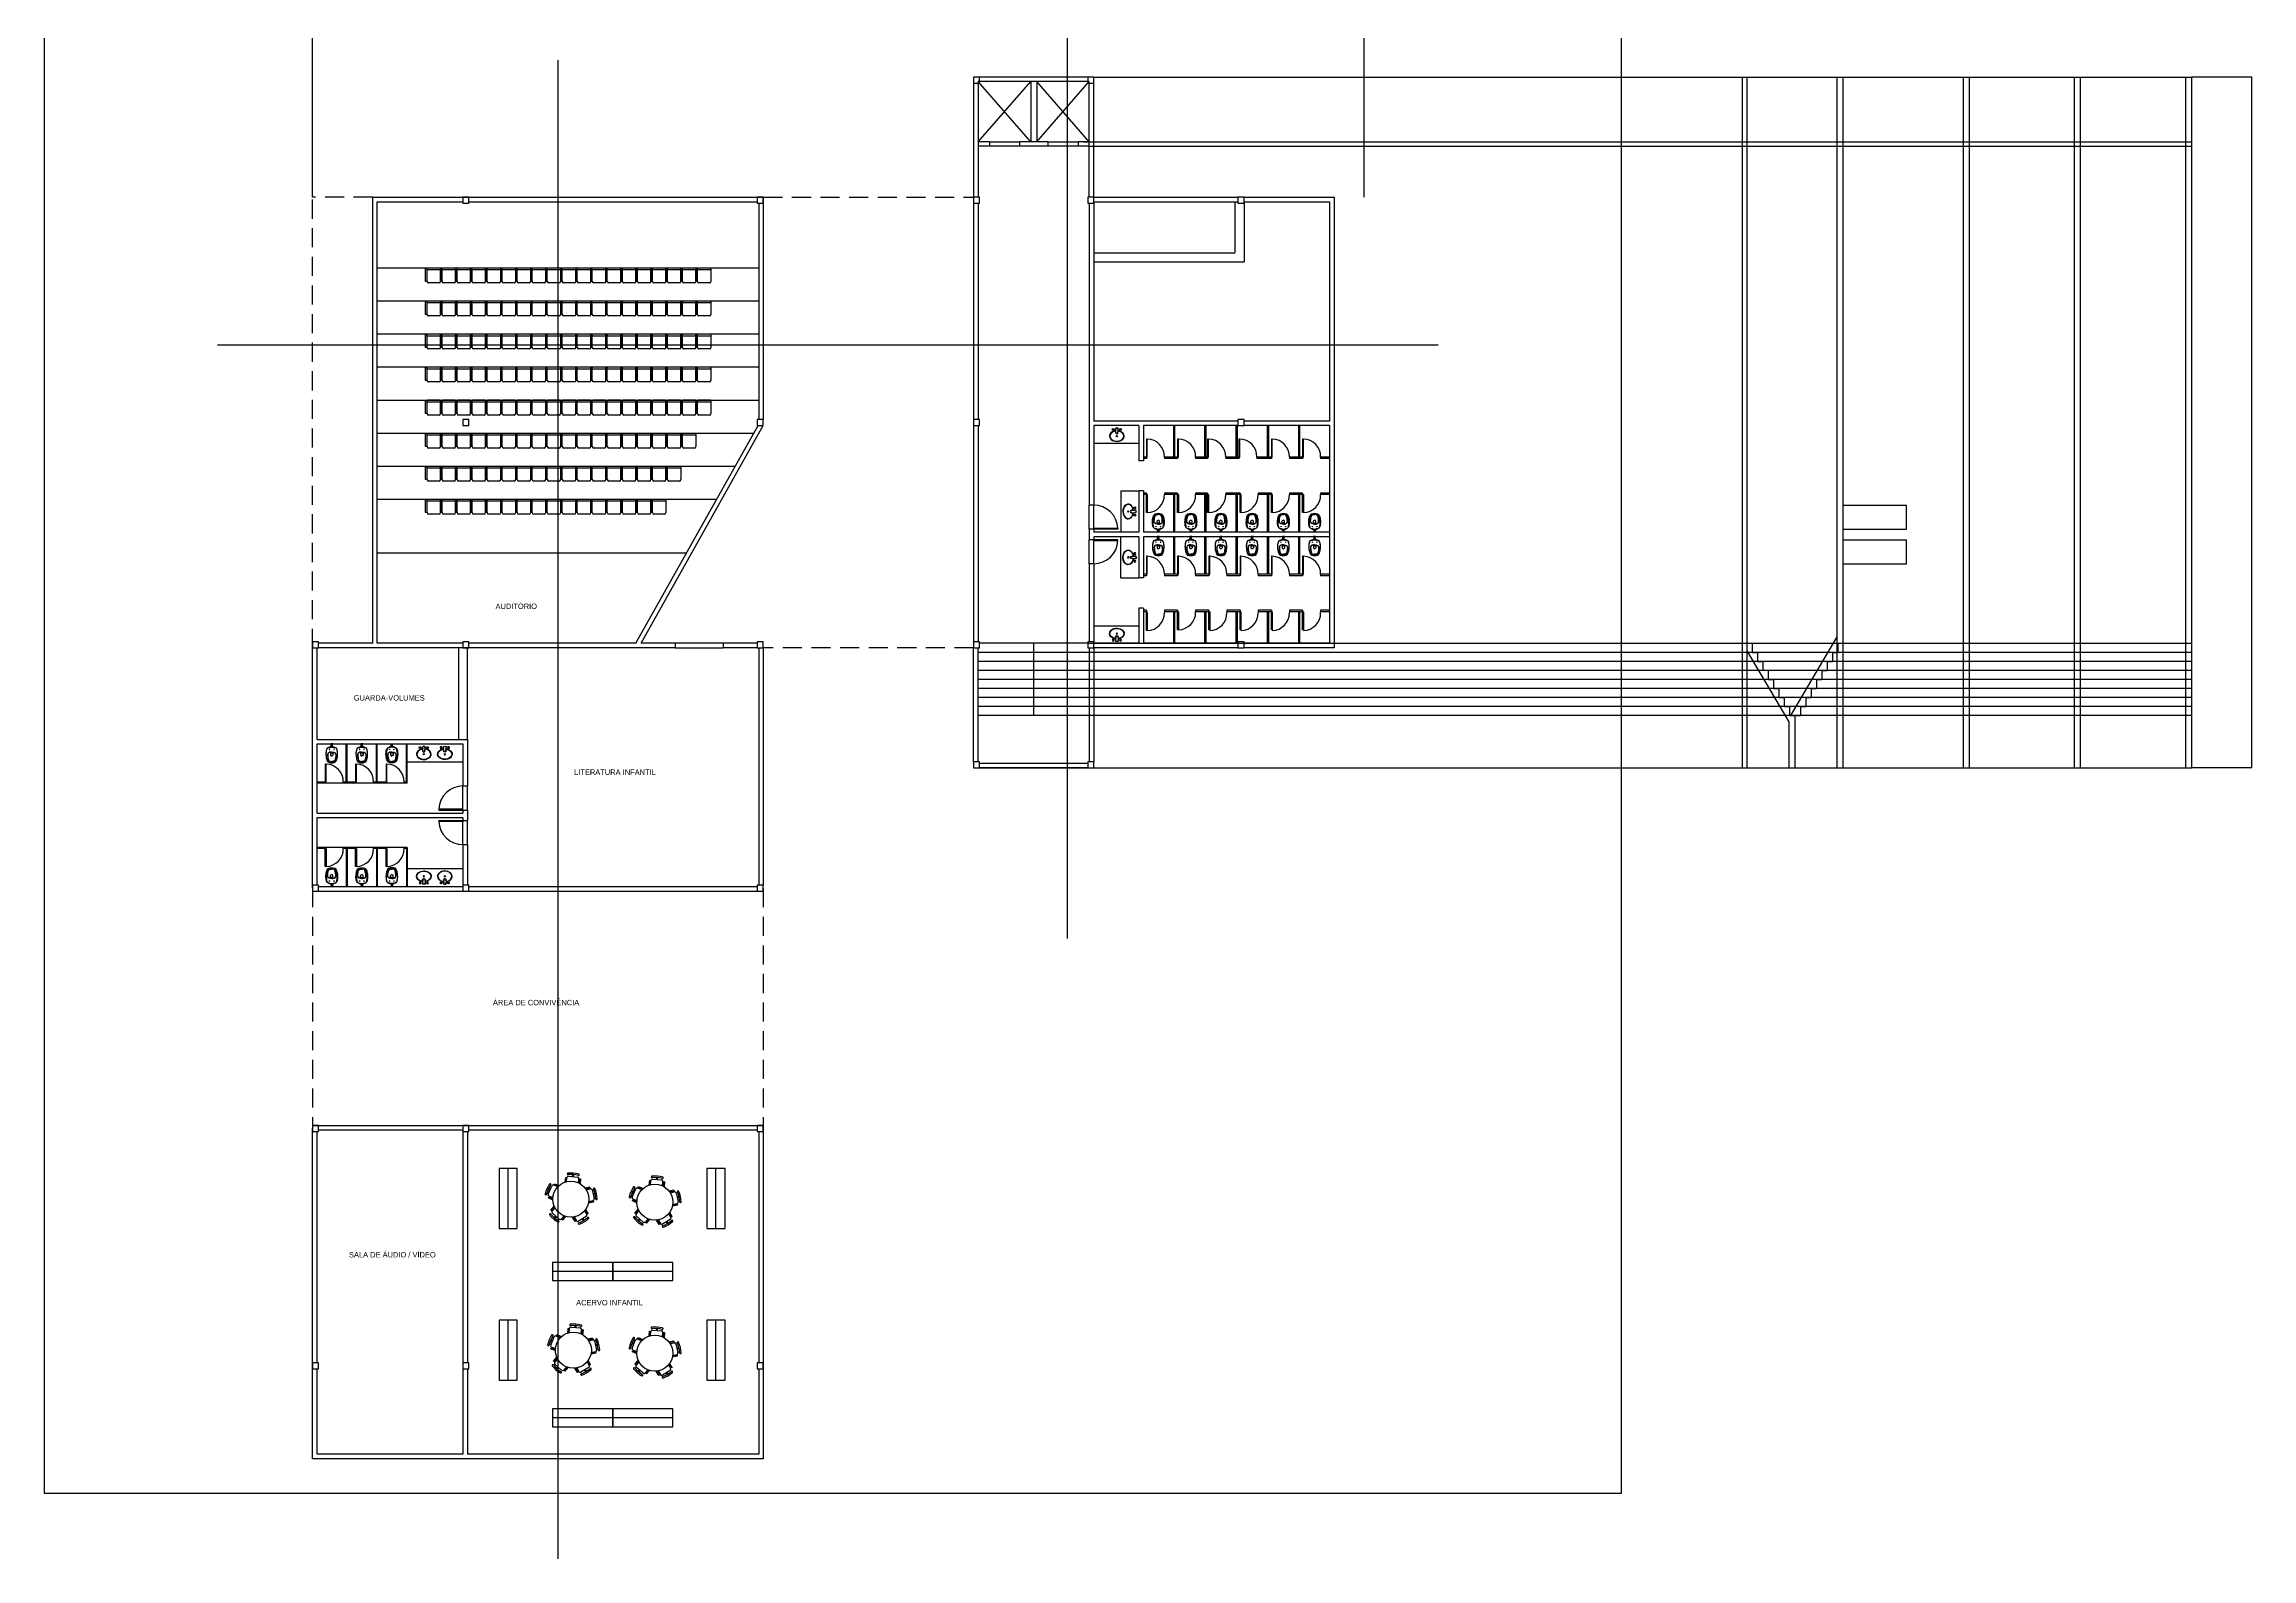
# Model space of a CAD drawing. Header units: millimetres. Extents: x 387 to 811, y 539 to 827.
# Drawn here: x 520.5 to 594, y 571 to 621.4 of the extents above; entities that cross this region are included whole.
import ezdxf
from ezdxf.enums import TextEntityAlignment as Align

# ---------------------------------------------------------------- set-up
doc = ezdxf.new("R2010")
doc.units = ezdxf.units.MM
doc.linetypes.add('DASHED', pattern=[19.05, 12.7, -6.35])
doc.linetypes.add('HIDDEN', pattern=[9.525, 6.35, -3.175])
for name, color, linetype in [('2 pav.', 3, 'Continuous'), ('ESQUADRIAS', 6, 'Continuous'), ('LINHA FINA', 8, 'Continuous'), ('MOBILIARIO', 3, 'Continuous'), ('parede vista', 2, 'Continuous'), ('PAREDES EM CORTE', 5, 'Continuous'), ('pilar', 4, 'Continuous'), ('projeção', 1, 'DASHED'), ('PROJEÇÕES', 8, 'HIDDEN'), ('TEXTO', 4, 'Continuous')]:
    doc.layers.add(name, color=color, linetype=linetype)

# ---------------------------------------------------------------- blocks, each defined once
blk = doc.blocks.new('vaso sanitário')
at = {"layer": 'MOBILIARIO'}
for p, q in [((535.046, 52.961), (535.046, 53.011)), ((535.086, 52.961), (535.086, 53.011))]:
    blk.add_line(p, q, dxfattribs=at)
for points in [[(535.123, 52.925, -0.166403), (535.132, 52.926), (535.166, 52.919, -0.147687), (535.216, 52.892, -0.13868), (535.243, 52.844, -0.056337), (535.26, 52.699, -0.03707), (535.253, 52.603, -0.071007), (535.215, 52.472, -0.183874), (535.166, 52.423, -0.096189), (535.066, 52.405, -0.096189), (534.966, 52.423, -0.183874), (534.916, 52.472, -0.071007), (534.878, 52.603, -0.03707), (534.871, 52.699, -0.056337), (534.889, 52.844, -0.13868), (534.916, 52.892, -0.147687), (534.966, 52.919), (535, 52.926, -0.166403), (535.009, 52.925)], [(535.099, 52.943), (535.099, 52.946, 0.414214), (535.084, 52.961), (535.047, 52.961, 0.414214), (535.032, 52.946), (535.032, 52.943)], [(535.066, 52.764, 0.06168), (534.987, 52.755, 0.039055), (534.98, 52.753, 0.304226), (534.924, 52.669, 0.074407), (534.953, 52.493, 0.256561), (535.004, 52.447, 0.06572), (535.066, 52.44, 0.068252)], [(535.066, 52.756, 0.06168), (534.989, 52.747, 0.039055), (534.983, 52.745, 0.304045), (534.932, 52.669, 0.074349), (534.961, 52.496, 0.256479), (535.006, 52.455, 0.065787), (535.066, 52.448, 0.065787)], [(535.066, 52.732, 0.0408), (535.025, 52.729), (535.025, 52.671, 0.057291), (535.025, 52.666, 0.350796), (535.066, 52.634, 0.350796)], [(535.065, 52.764, -0.06168), (535.145, 52.755, -0.039055), (535.152, 52.753, -0.304226), (535.208, 52.669, -0.074407), (535.178, 52.493, -0.256561), (535.127, 52.447, -0.06572), (535.065, 52.44, -0.068252)], [(535.066, 52.756, -0.06168), (535.143, 52.747, -0.039055), (535.148, 52.745, -0.304045), (535.199, 52.669, -0.074349), (535.17, 52.496, -0.256479), (535.125, 52.455, -0.065787), (535.066, 52.448, -0.065787)], [(535.066, 52.732, -0.0408), (535.107, 52.729), (535.107, 52.671, -0.057291), (535.106, 52.666, -0.350796), (535.066, 52.634, -0.350796)]]:
    blk.add_lwpolyline(points, format="xyb", dxfattribs=at)
for points in [[(535.066, 52.417, 0.082763), (535.156, 52.431, 0.191824), (535.206, 52.48, 0.041847), (535.235, 52.581, 0.10707), (535.236, 52.829, 0.077273), (535.22, 52.876, 0.212411), (535.166, 52.916, 0.040827), (535.153, 52.919, 0.014904), (535.135, 52.923, 0.025143), (535.131, 52.924, -0.029767), (535.109, 52.927, 0.034354), (535.066, 52.929, 0.034354), (535.022, 52.927, -0.029767), (535, 52.924, 0.025143), (534.996, 52.923, 0.014904), (534.978, 52.919, 0.040827), (534.965, 52.916, 0.212411), (534.911, 52.876, 0.077273), (534.896, 52.829, 0.10707), (534.896, 52.581, 0.041847), (534.926, 52.48, 0.191824), (534.976, 52.431, 0.082763)], [(535.032, 53.034), (535.099, 53.034), (535.099, 53.026, -0.414214), (535.084, 53.011), (535.047, 53.011, -0.414214), (535.032, 53.026)]]:
    blk.add_lwpolyline(points, format="xyb", close=True, dxfattribs=at)
for centre in [(534.991, 52.851), (535.141, 52.851)]:
    blk.add_circle(centre, 0.0075, dxfattribs=at)
for centre, radius, start, end in [((535.011, 52.912), 0.0286, 100.72836, 157.43555), ((535.068, 52.556), 0.389, 90.3224, 99.20488), ((535.063, 52.556), 0.389, 80.79512, 89.6776), ((535.12, 52.912), 0.0286, 22.56445, 79.27164)]:
    blk.add_arc(centre, radius, start, end, dxfattribs=at)
blk = doc.blocks.new('poltrona')
at = {"layer": 'MOBILIARIO'}
for p, q in [((373.148, 85.2), (373.148, 85.25)), ((373.148, 85.25), (373.574, 85.25)), ((373.574, 85.25), (373.574, 85.2)), ((373.098, 84.8), (373.098, 85.15)), ((373.148, 85.2), (373.574, 85.2)), ((373.148, 85.2), (373.148, 85.2)), ((373.574, 84.75), (373.148, 84.75)), ((373.148, 84.75), (373.148, 84.75))]:
    blk.add_line(p, q, dxfattribs=at)
for points in [[(373.148, 85.2), (373.51, 85.2)], [(373.148, 85.2), (373.51, 85.2)], [(373.598, 84.95), (373.598, 84.941)]]:
    blk.add_lwpolyline(points, dxfattribs=at)
blk.add_lwpolyline([(373.578, 84.75), (373.548, 84.75, -0.414214), (373.528, 84.77), (373.528, 85.18, -0.414214), (373.548, 85.2), (373.578, 85.2, -0.414214), (373.598, 85.18), (373.598, 84.77, -0.414214)], format="xyb", close=True, dxfattribs=at)
for centre, start, end in [((373.148, 85.15), 90, 180), ((373.148, 84.8), 180, 270)]:
    blk.add_arc(centre, 0.05, start, end, dxfattribs=at)
blk = doc.blocks.new('mesa redonda da biblioteca')
at = {"layer": 'MOBILIARIO'}
for p, q in [((1159.3, -112.562), (1159.543, -112.386)), ((1159.433, -112.465), (1159.395, -112.412)), ((1159.697, -112.513), (1159.612, -112.397)), ((1159.633, -112.382), (1159.657, -112.365)), ((1160.038, -112.518), (1160.12, -112.406)), ((1160.075, -112.374), (1160.099, -112.392)), ((1160.19, -112.395), (1160.432, -112.571)), ((1160.299, -112.474), (1160.337, -112.421)), ((1159.115, -113.088), (1159.106, -113.059)), ((1159.26, -113.067), (1159.123, -113.112)), ((1159.244, -112.664), (1159.269, -112.647)), ((1159.256, -113.068), (1159.249, -113.045)), ((1159.37, -112.744), (1159.289, -112.632)), ((1159.367, -112.748), (1159.351, -112.76)), ((1159.409, -112.483), (1159.37, -112.43)), ((1159.695, -112.51), (1159.715, -112.495)), ((1160.034, -112.517), (1160.017, -112.505)), ((1160.323, -112.492), (1160.362, -112.439)), ((1160.359, -112.758), (1160.443, -112.641)), ((1160.361, -112.755), (1160.381, -112.769)), ((1160.46, -113.079), (1160.466, -113.06)), ((1160.46, -113.084), (1160.591, -113.127)), ((1160.464, -112.656), (1160.488, -112.674)), ((1160.608, -113.074), (1160.599, -113.103)), ((1159.133, -113.303), (1159.07, -113.323)), ((1159.142, -113.332), (1159.08, -113.352)), ((1159.184, -113.46), (1159.091, -113.175)), ((1159.378, -113.449), (1159.247, -113.492)), ((1159.264, -113.544), (1159.255, -113.516)), ((1159.381, -113.453), (1159.388, -113.473)), ((1159.627, -113.798), (1159.597, -113.798)), ((1159.652, -113.658), (1159.627, -113.658)), ((1159.652, -113.654), (1159.652, -113.798)), ((1160.002, -113.848), (1159.702, -113.848)), ((1159.837, -113.848), (1159.837, -113.913)), ((1159.867, -113.848), (1159.867, -113.913)), ((1160.052, -113.659), (1160.052, -113.798)), ((1160.056, -113.658), (1160.077, -113.658)), ((1160.107, -113.798), (1160.077, -113.798)), ((1160.334, -113.464), (1160.327, -113.488)), ((1160.331, -113.463), (1160.468, -113.507)), ((1160.46, -113.531), (1160.451, -113.559)), ((1160.623, -113.19), (1160.531, -113.475)), ((1160.572, -113.347), (1160.635, -113.367)), ((1160.582, -113.318), (1160.644, -113.338))]:
    blk.add_line(p, q, dxfattribs=at)
for points in [[(1159.633, -112.382), (1159.723, -112.507)], [(1159.657, -112.365), (1159.755, -112.5)], [(1160.075, -112.374), (1159.981, -112.503)], [(1160.099, -112.392), (1160.013, -112.511)], [(1159.106, -113.059), (1159.265, -113.008)], [(1159.115, -113.088), (1159.262, -113.04)], [(1159.244, -112.664), (1159.338, -112.794)], [(1159.269, -112.647), (1159.355, -112.766)], [(1160.464, -112.656), (1160.373, -112.78)], [(1160.488, -112.674), (1160.389, -112.809)], [(1160.608, -113.074), (1160.456, -113.025)], [(1160.599, -113.103), (1160.459, -113.057)], [(1159.255, -113.516), (1159.395, -113.47)], [(1159.264, -113.544), (1159.416, -113.495)], [(1159.597, -113.798), (1159.597, -113.63)], [(1159.627, -113.798), (1159.627, -113.644)], [(1160.077, -113.798), (1160.077, -113.65)], [(1160.107, -113.798), (1160.107, -113.638)], [(1160.451, -113.559), (1160.291, -113.508)], [(1160.46, -113.531), (1160.314, -113.483)]]:
    blk.add_lwpolyline(points, dxfattribs=at)
blk.add_circle((1159.86, -113.091), 0.6, dxfattribs=at)
for centre, radius, start, end in [((1159.941, -113.189), 1, 115.66011, 136.33989), ((1159.941, -113.189), 0.95, 115.66011, 136.33989), ((1159.519, -112.31), 0.025, 295.6601, 115.66011), ((1159.572, -112.426), 0.05, 36, 126), ((1160.16, -112.436), 0.05, 54, 144), ((1160.213, -112.32), 0.025, 64.33989, 244.3399), ((1159.791, -113.199), 0.95, 43.66011, 64.33989), ((1159.791, -113.199), 1, 43.66011, 64.33989), ((1159.012, -113.174), 0.025, 7.6601, 187.66011), ((1159.139, -113.159), 0.05, 108, 198), ((1159.236, -112.516), 0.025, 136.33989, 316.3399), ((1159.329, -112.603), 0.05, 126, 216), ((1160.403, -112.612), 0.05, 324, 54), ((1160.497, -112.525), 0.025, 223.6601, 43.66011), ((1160.576, -113.174), 0.05, 342, 72), ((1160.702, -113.189), 0.025, 352.33989, 172.3399), ((1159.978, -113.044), 1, 187.66011, 208.33989), ((1159.978, -113.044), 0.95, 187.66011, 208.33989), ((1159.12, -113.507), 0.025, 208.33989, 28.3399), ((1159.231, -113.444), 0.05, 198, 288), ((1159.702, -113.798), 0.05, 180, 270), ((1159.677, -113.923), 0.025, 79.6601, 259.66011), ((1159.852, -112.964), 0.95, 259.66011, 280.33989), ((1160.002, -113.798), 0.05, 270, 0), ((1160.027, -113.923), 0.025, 280.33989, 100.3399), ((1160.483, -113.46), 0.05, 252, 342), ((1160.594, -113.522), 0.025, 151.6601, 331.66011), ((1159.736, -113.059), 0.95, 331.66011, 352.33989), ((1159.736, -113.059), 1, 331.66011, 352.33989), ((1159.852, -112.964), 1, 259.66011, 280.33989)]:
    blk.add_arc(centre, radius, start, end, dxfattribs=at)
blk = doc.blocks.new('cuba do lavatório')
at = {"layer": 'MOBILIARIO'}
for p, q in [((535.901, 52.801), (535.891, 52.914)), ((535.961, 52.801), (535.971, 52.914))]:
    blk.add_line(p, q, dxfattribs=at)
for centre, radius in [((535.807, 52.91), 0.0326), ((535.807, 52.91), 0.0212), ((536.054, 52.91), 0.0326), ((536.054, 52.91), 0.0212), ((535.931, 52.691), 0.0212)]:
    blk.add_circle(centre, radius, dxfattribs=at)
for centre, radius, start, end in [((535.931, 52.914), 0.05, 317.75345, 222.24655), ((535.931, 52.914), 0.04, 349.84426, 190.15574), ((535.931, 52.801), 0.04, 143.41391, 36.58609), ((535.931, 52.801), 0.03, 180, 0)]:
    blk.add_arc(centre, radius, start, end, dxfattribs=at)
blk.add_ellipse((535.931, 52.691), major_axis=(-0.235, 0), ratio=0.714749, start_param=4.861692, end_param=10.846271, dxfattribs=at)
blk.add_open_spline([(535.895, 52.867), (535.849, 52.862), (535.806, 52.848), (535.716, 52.792), (535.683, 52.738), (535.689, 52.629), (535.728, 52.578), (535.845, 52.516), (535.922, 52.506), (536.062, 52.532), (536.123, 52.568), (536.184, 52.666), (536.182, 52.726), (536.114, 52.82), (536.051, 52.855), (535.976, 52.866), (535.971, 52.866), (535.967, 52.867)], degree=3, knots=[4.861692, 4.861692, 4.861692, 4.861692, 5.430609, 5.430609, 6.323813, 6.323813, 7.217016, 7.217016, 8.110219, 8.110219, 9.003422, 9.003422, 9.896625, 9.896625, 10.789828, 10.789828, 10.846271, 10.846271, 10.846271, 10.846271], dxfattribs=at)

msp = doc.modelspace()

# ---------------------------------------------------------------- linework, layer by layer
at = {"layer": '2 pav.'}
for p, q in [((529.457, 616.313), (529.457, 643.061)), ((564.457, 616.313), (564.457, 643.061))]:
    msp.add_line(p, q, dxfattribs=at)
at = {"layer": 'ESQUADRIAS'}
for p, q in [((558.107, 608.713), (558.107, 607.663)), ((558.147, 608.713), (558.147, 607.663)), ((559.147, 608.713), (559.147, 607.663)), ((559.187, 608.713), (559.187, 607.663)), ((560.187, 608.713), (560.187, 607.663)), ((560.227, 608.713), (560.227, 607.663)), ((561.227, 608.713), (561.227, 607.663)), ((561.267, 608.713), (561.267, 607.663)), ((562.267, 608.713), (562.267, 607.663)), ((562.307, 608.713), (562.307, 607.663)), ((557.207, 607.663), (557.107, 607.663)), ((557.207, 607.613), (557.107, 607.613)), ((557.207, 607.663), (557.207, 607.613)), ((557.807, 607.663), (557.807, 607.613)), ((558.247, 607.663), (557.807, 607.663)), ((558.247, 607.613), (557.807, 607.613)), ((558.247, 607.663), (558.247, 607.613)), ((558.847, 607.663), (558.847, 607.613)), ((559.247, 607.663), (558.847, 607.663)), ((559.247, 607.613), (558.847, 607.613)), ((559.247, 607.663), (559.247, 607.613)), ((559.847, 607.663), (559.847, 607.613)), ((560.287, 607.663), (559.847, 607.663)), ((560.287, 607.613), (559.847, 607.613)), ((560.287, 607.663), (560.287, 607.613)), ((560.887, 607.663), (560.887, 607.613)), ((561.367, 607.663), (560.887, 607.663)), ((561.367, 607.613), (560.887, 607.613)), ((561.367, 607.663), (561.367, 607.613)), ((561.967, 607.663), (561.967, 607.613)), ((562.407, 607.663), (561.967, 607.663)), ((562.407, 607.613), (561.967, 607.613)), ((562.407, 607.663), (562.407, 607.613)), ((563.307, 607.663), (563.007, 607.663)), ((563.007, 607.663), (563.007, 607.613)), ((563.307, 607.613), (563.007, 607.613)), ((557.207, 606.463), (557.107, 606.463)), ((557.207, 606.413), (557.107, 606.413)), ((557.207, 606.463), (557.207, 606.413)), ((557.807, 606.463), (557.807, 606.413)), ((558.247, 606.463), (557.807, 606.463)), ((558.247, 606.413), (557.807, 606.413)), ((558.107, 606.413), (558.107, 605.163)), ((558.147, 606.413), (558.147, 605.163)), ((558.247, 606.463), (558.247, 606.413)), ((558.847, 606.463), (558.847, 606.413)), ((559.247, 606.463), (558.847, 606.463)), ((559.247, 606.413), (558.847, 606.413)), ((559.147, 606.413), (559.147, 605.163)), ((559.187, 606.413), (559.187, 605.163)), ((559.247, 606.463), (559.247, 606.413)), ((559.847, 606.463), (559.847, 606.413)), ((560.327, 606.463), (559.847, 606.463)), ((560.327, 606.413), (559.847, 606.413)), ((560.187, 606.413), (560.187, 605.163)), ((560.227, 606.413), (560.227, 605.163)), ((560.327, 606.463), (560.327, 606.413)), ((560.927, 606.463), (560.927, 606.413)), ((561.367, 606.463), (560.927, 606.463)), ((561.367, 606.413), (560.927, 606.413)), ((561.227, 606.413), (561.227, 605.163)), ((561.267, 606.413), (561.267, 605.163)), ((561.367, 606.463), (561.367, 606.413)), ((561.967, 606.463), (561.967, 606.413)), ((562.407, 606.463), (561.967, 606.463)), ((562.407, 606.413), (561.967, 606.413)), ((562.267, 606.413), (562.267, 605.163)), ((562.307, 606.413), (562.307, 605.163)), ((562.407, 606.463), (562.407, 606.413)), ((563.307, 606.463), (563.007, 606.463)), ((563.007, 606.463), (563.007, 606.413)), ((563.307, 606.413), (563.007, 606.413)), ((558.107, 605.013), (558.107, 603.763)), ((558.147, 605.013), (558.147, 603.763)), ((559.147, 605.013), (559.147, 603.763)), ((559.187, 605.013), (559.187, 603.763)), ((560.187, 605.013), (560.187, 603.763)), ((560.227, 605.013), (560.227, 603.763)), ((561.227, 605.013), (561.227, 603.763)), ((561.267, 605.013), (561.267, 603.763)), ((562.267, 605.013), (562.267, 603.763)), ((562.307, 605.013), (562.307, 603.763)), ((557.207, 603.763), (557.107, 603.763)), ((557.207, 603.713), (557.107, 603.713)), ((557.207, 603.763), (557.207, 603.713)), ((557.807, 603.763), (557.807, 603.713)), ((558.247, 603.763), (557.807, 603.763)), ((558.247, 603.713), (557.807, 603.713)), ((558.247, 603.763), (558.247, 603.713)), ((558.847, 603.763), (558.847, 603.713)), ((559.287, 603.763), (558.847, 603.763)), ((559.287, 603.713), (558.847, 603.713)), ((559.287, 603.763), (559.287, 603.713)), ((559.887, 603.763), (559.887, 603.713)), ((560.327, 603.763), (559.887, 603.763)), ((560.327, 603.713), (559.887, 603.713)), ((560.327, 603.763), (560.327, 603.713)), ((560.927, 603.763), (560.927, 603.713)), ((561.367, 603.763), (560.927, 603.763)), ((561.367, 603.713), (560.927, 603.713)), ((561.367, 603.763), (561.367, 603.713)), ((561.967, 603.763), (561.967, 603.713)), ((562.407, 603.763), (561.967, 603.763)), ((562.407, 603.713), (561.967, 603.713)), ((562.407, 603.763), (562.407, 603.713)), ((563.307, 603.763), (563.007, 603.763)), ((563.007, 603.763), (563.007, 603.713)), ((563.307, 603.713), (563.007, 603.713)), ((557.207, 602.563), (557.107, 602.563)), ((557.207, 602.563), (557.207, 602.513)), ((558.247, 602.563), (557.807, 602.563)), ((557.807, 602.563), (557.807, 602.513)), ((558.247, 602.563), (558.247, 602.513)), ((558.847, 602.563), (558.847, 602.513)), ((559.287, 602.563), (558.847, 602.563)), ((559.287, 602.563), (559.287, 602.513)), ((559.887, 602.563), (559.887, 602.513)), ((560.327, 602.563), (559.887, 602.563)), ((560.327, 602.563), (560.327, 602.513)), ((560.927, 602.563), (560.927, 602.513)), ((561.367, 602.563), (560.927, 602.563)), ((561.367, 602.563), (561.367, 602.513)), ((561.967, 602.563), (561.967, 602.513)), ((562.407, 602.563), (561.967, 602.563)), ((562.407, 602.563), (562.407, 602.513)), ((563.307, 602.563), (563.007, 602.563)), ((563.007, 602.563), (563.007, 602.513)), ((557.207, 602.513), (557.107, 602.513)), ((558.247, 602.513), (557.807, 602.513)), ((558.107, 602.513), (558.107, 601.463)), ((558.147, 602.513), (558.147, 601.463)), ((559.287, 602.513), (558.847, 602.513)), ((559.147, 602.513), (559.147, 601.463)), ((559.187, 602.513), (559.187, 601.463)), ((560.327, 602.513), (559.887, 602.513)), ((560.187, 602.513), (560.187, 601.463)), ((560.227, 602.513), (560.227, 601.463)), ((561.367, 602.513), (560.927, 602.513)), ((561.227, 602.513), (561.227, 601.463)), ((561.267, 602.513), (561.267, 601.463)), ((562.407, 602.513), (561.967, 602.513)), ((562.267, 602.513), (562.267, 601.463)), ((562.307, 602.513), (562.307, 601.463)), ((563.307, 602.513), (563.007, 602.513)), ((530.577, 596.843), (530.577, 598.113)), ((530.607, 596.843), (530.607, 598.113)), ((531.577, 596.843), (531.577, 598.113)), ((531.607, 596.843), (531.607, 598.113)), ((532.577, 596.843), (532.577, 598.113)), ((532.607, 596.813), (532.607, 598.113)), ((529.877, 596.843), (529.607, 596.843)), ((529.877, 596.813), (529.607, 596.813)), ((529.877, 596.843), (529.877, 596.813)), ((530.885, 596.843), (530.477, 596.843)), ((530.477, 596.843), (530.477, 596.813)), ((530.885, 596.813), (530.477, 596.813)), ((530.885, 596.843), (530.885, 596.813)), ((530.885, 596.843), (530.885, 596.813)), ((531.577, 596.843), (531.485, 596.843)), ((531.485, 596.843), (531.485, 596.813)), ((531.9, 596.813), (531.485, 596.813)), ((531.9, 596.813), (531.485, 596.813)), ((531.9, 596.843), (531.577, 596.843)), ((531.9, 596.843), (531.9, 596.813)), ((532.577, 596.843), (532.5, 596.843)), ((532.5, 596.843), (532.5, 596.813)), ((532.607, 596.813), (532.5, 596.813)), ((529.877, 594.663), (529.607, 594.663)), ((529.877, 594.633), (529.607, 594.633)), ((529.877, 594.633), (529.877, 594.663)), ((530.885, 594.663), (530.477, 594.663)), ((530.477, 594.633), (530.477, 594.663)), ((530.885, 594.633), (530.477, 594.633)), ((530.577, 594.633), (530.577, 593.363)), ((530.607, 594.633), (530.607, 593.363)), ((530.885, 594.633), (530.885, 594.663)), ((530.885, 594.633), (530.885, 594.663)), ((531.9, 594.663), (531.485, 594.663)), ((531.485, 594.633), (531.485, 594.663)), ((531.577, 594.633), (531.485, 594.633)), ((531.577, 594.633), (531.577, 593.363)), ((531.9, 594.633), (531.577, 594.633)), ((531.607, 594.633), (531.607, 593.363)), ((531.9, 594.633), (531.9, 594.663)), ((532.607, 594.663), (532.5, 594.663)), ((532.5, 594.633), (532.5, 594.663)), ((532.577, 594.633), (532.5, 594.633)), ((532.577, 594.633), (532.577, 593.363)), ((532.607, 594.663), (532.607, 593.363))]:
    msp.add_line(p, q, dxfattribs=at)
for points in [[(557.207, 607.663), (557.237, 607.663), (557.237, 608.263), (557.207, 608.263)], [(558.247, 607.663), (558.277, 607.663), (558.277, 608.263), (558.247, 608.263)], [(559.247, 607.663), (559.277, 607.663), (559.277, 608.263), (559.247, 608.263)], [(560.287, 607.663), (560.317, 607.663), (560.317, 608.263), (560.287, 608.263)], [(561.367, 607.663), (561.397, 607.663), (561.397, 608.263), (561.367, 608.263)], [(562.407, 607.663), (562.437, 607.663), (562.437, 608.263), (562.407, 608.263)], [(557.207, 606.413), (557.237, 606.413), (557.237, 605.813), (557.207, 605.813)], [(558.247, 606.413), (558.277, 606.413), (558.277, 605.813), (558.247, 605.813)], [(559.247, 606.413), (559.277, 606.413), (559.277, 605.813), (559.247, 605.813)], [(560.327, 606.413), (560.357, 606.413), (560.357, 605.813), (560.327, 605.813)], [(561.367, 606.413), (561.397, 606.413), (561.397, 605.813), (561.367, 605.813)], [(562.407, 606.413), (562.437, 606.413), (562.437, 605.813), (562.407, 605.813)], [(555.457, 605.263), (555.457, 605.293), (556.257, 605.293), (556.257, 605.263)], [(555.457, 604.913), (555.457, 604.883), (556.257, 604.883), (556.257, 604.913)], [(557.207, 603.763), (557.237, 603.763), (557.237, 604.363), (557.207, 604.363)], [(558.247, 603.763), (558.277, 603.763), (558.277, 604.363), (558.247, 604.363)], [(559.287, 603.763), (559.317, 603.763), (559.317, 604.363), (559.287, 604.363)], [(560.327, 603.763), (560.357, 603.763), (560.357, 604.363), (560.327, 604.363)], [(561.367, 603.763), (561.397, 603.763), (561.397, 604.363), (561.367, 604.363)], [(562.407, 603.763), (562.437, 603.763), (562.437, 604.363), (562.407, 604.363)], [(557.207, 602.488), (557.237, 602.488), (557.237, 601.888), (557.207, 601.888)], [(558.247, 602.513), (558.277, 602.513), (558.277, 601.913), (558.247, 601.913)], [(559.287, 602.513), (559.317, 602.513), (559.317, 601.913), (559.287, 601.913)], [(560.327, 602.513), (560.357, 602.513), (560.357, 601.913), (560.327, 601.913)], [(561.367, 602.513), (561.397, 602.513), (561.397, 601.913), (561.367, 601.913)], [(562.407, 602.513), (562.437, 602.513), (562.437, 601.913), (562.407, 601.913)], [(529.877, 596.843), (529.907, 596.843), (529.907, 597.443), (529.877, 597.443)], [(530.885, 596.843), (530.915, 596.843), (530.915, 597.443), (530.885, 597.443)], [(531.9, 596.843), (531.93, 596.843), (531.93, 597.443), (531.9, 597.443)], [(534.457, 595.913), (534.457, 595.943), (533.657, 595.943), (533.657, 595.913)], [(534.457, 595.563), (534.457, 595.533), (533.657, 595.533), (533.657, 595.563)], [(529.877, 594.633), (529.907, 594.633), (529.907, 594.033), (529.877, 594.033)], [(530.885, 594.633), (530.915, 594.633), (530.915, 594.033), (530.885, 594.033)], [(531.9, 594.633), (531.93, 594.633), (531.93, 594.033), (531.9, 594.033)]]:
    msp.add_lwpolyline(points, close=True, dxfattribs=at)
at = {"layer": 'LINHA FINA'}
for p, q in [((551.607, 618.163), (553.357, 620.163)), ((553.357, 618.163), (551.607, 620.163)), ((553.557, 618.163), (555.307, 620.163)), ((555.307, 618.163), (553.557, 620.163)), ((531.607, 613.963), (544.307, 613.963)), ((531.607, 612.863), (544.307, 612.863)), ((531.607, 611.763), (544.307, 611.763)), ((531.607, 610.663), (544.307, 610.663)), ((531.607, 609.563), (544.307, 609.563)), ((531.607, 608.463), (544.145, 608.463)), ((531.607, 607.363), (543.528, 607.363)), ((531.607, 606.263), (542.911, 606.263)), ((555.307, 605.263), (555.307, 606.063)), ((555.457, 605.263), (555.457, 606.063)), ((555.307, 604.113), (555.307, 604.913)), ((555.457, 604.113), (555.457, 604.913)), ((543.121, 601.463), (541.521, 601.463)), ((541.521, 601.313), (543.121, 601.313)), ((592.003, 601.163), (551.607, 601.163)), ((555.257, 601.463), (551.657, 601.463)), ((553.457, 599.063), (553.457, 601.463)), ((555.257, 601.463), (592.003, 601.463)), ((592.003, 600.863), (551.607, 600.863)), ((592.003, 600.563), (551.607, 600.563)), ((592.003, 600.263), (551.607, 600.263)), ((592.003, 599.963), (551.607, 599.963)), ((592.003, 599.663), (551.607, 599.663)), ((592.003, 599.363), (551.607, 599.363)), ((592.003, 599.063), (551.607, 599.063)), ((530.477, 596.813), (529.877, 596.813)), ((531.485, 596.813), (530.885, 596.813)), ((532.5, 596.813), (531.9, 596.813)), ((534.457, 595.913), (534.457, 596.714)), ((534.607, 595.913), (534.607, 596.714)), ((534.457, 594.763), (534.457, 595.563)), ((534.607, 594.763), (534.607, 595.563)), ((530.477, 594.663), (529.877, 594.663)), ((531.485, 594.663), (530.885, 594.663)), ((532.5, 594.663), (531.9, 594.663))]:
    msp.add_line(p, q, dxfattribs=at)
for centre, radius, start, end in [((557.222, 607.678), 0.585, 358.5312, 88.5312), ((558.262, 607.678), 0.585, 358.5312, 88.5312), ((559.262, 607.678), 0.585, 358.5312, 88.5312), ((560.302, 607.678), 0.585, 358.5312, 88.5312), ((561.382, 607.678), 0.585, 358.5312, 88.5312), ((562.422, 607.678), 0.585, 358.5312, 88.5312), ((557.222, 606.398), 0.585, 271.4688, 1.4688), ((558.262, 606.398), 0.585, 271.4688, 1.4688), ((559.262, 606.398), 0.585, 271.4688, 1.4688), ((560.342, 606.398), 0.585, 271.4688, 1.4688), ((561.382, 606.398), 0.585, 271.4688, 1.4688), ((562.422, 606.398), 0.585, 271.4688, 1.4688), ((555.457, 605.263), 0.8, 2.1491, 90), ((555.457, 604.913), 0.801, 270, 357.85241), ((557.222, 603.778), 0.585, 358.5312, 88.5312), ((558.262, 603.778), 0.585, 358.5312, 88.5312), ((559.302, 603.778), 0.585, 358.5312, 88.5312), ((560.342, 603.778), 0.585, 358.5312, 88.5312), ((561.382, 603.778), 0.585, 358.5312, 88.5312), ((562.422, 603.778), 0.585, 358.5312, 88.5312), ((557.222, 602.473), 0.585, 271.4688, 1.4688), ((558.262, 602.498), 0.585, 271.4688, 1.4688), ((559.302, 602.473), 0.585, 271.4688, 1.4688), ((560.342, 602.473), 0.585, 271.4688, 1.4688), ((561.382, 602.473), 0.585, 271.4688, 1.4688), ((562.422, 602.473), 0.585, 271.4688, 1.4688), ((529.892, 596.858), 0.585, 358.5312, 88.5312), ((530.9, 596.858), 0.585, 358.5312, 88.5312), ((531.915, 596.858), 0.585, 358.5312, 88.5312), ((534.457, 595.913), 0.801, 90, 177.85241), ((534.457, 595.563), 0.801, 182.14759, 270), ((529.892, 594.618), 0.585, 271.4688, 1.4688), ((530.9, 594.618), 0.585, 271.4688, 1.4688), ((531.915, 594.618), 0.585, 271.4688, 1.4688)]:
    msp.add_arc(centre, radius, start, end, dxfattribs=at)
at = {"layer": 'MOBILIARIO'}
for p, q in [((560.157, 616.163), (560.157, 614.463)), ((560.457, 616.113), (560.457, 614.163)), ((555.457, 614.463), (560.157, 614.463)), ((555.457, 614.163), (560.457, 614.163)), ((556.957, 608.113), (555.457, 608.113)), ((556.357, 606.538), (556.357, 605.163)), ((556.357, 606.538), (556.957, 606.538)), ((556.357, 603.638), (556.357, 605.013)), ((556.357, 603.638), (556.957, 603.638)), ((556.957, 602.038), (555.457, 602.038)), ((534.307, 601.313), (534.307, 598.263)), ((534.607, 598.263), (534.607, 601.313)), ((532.607, 597.513), (534.457, 597.513)), ((532.607, 593.963), (534.457, 593.963)), ((535.961, 581.98), (535.961, 583.98)), ((542.882, 581.98), (542.882, 583.98)), ((539.445, 580.55), (537.445, 580.55)), ((541.445, 580.55), (539.445, 580.55)), ((535.961, 576.931), (535.961, 578.931)), ((542.882, 576.931), (542.882, 578.931)), ((539.445, 575.674), (537.445, 575.674)), ((541.445, 575.674), (539.445, 575.674))]:
    msp.add_line(p, q, dxfattribs=at)
for points in [[(535.661, 581.98), (536.261, 581.98), (536.261, 583.98), (535.661, 583.98)], [(542.582, 581.98), (543.182, 581.98), (543.182, 583.98), (542.582, 583.98)], [(539.445, 580.25), (539.445, 580.85), (537.445, 580.85), (537.445, 580.25)], [(541.445, 580.25), (541.445, 580.85), (539.445, 580.85), (539.445, 580.25)], [(535.661, 576.931), (536.261, 576.931), (536.261, 578.931), (535.661, 578.931)], [(542.582, 576.931), (543.182, 576.931), (543.182, 578.931), (542.582, 578.931)], [(539.445, 575.374), (539.445, 575.974), (537.445, 575.974), (537.445, 575.374)], [(541.445, 575.374), (541.445, 575.974), (539.445, 575.974), (539.445, 575.374)]]:
    msp.add_lwpolyline(points, close=True, dxfattribs=at)
at = {"layer": 'parede vista'}
for p, q in [((580.403, 601.463), (580.403, 620.313)), ((580.403, 606.063), (582.503, 606.063)), ((582.503, 605.263), (582.503, 606.063)), ((580.403, 605.263), (582.503, 605.263)), ((580.403, 604.913), (582.503, 604.913)), ((582.503, 604.113), (582.503, 604.913)), ((580.403, 604.113), (582.503, 604.113)), ((577.203, 601.463), (577.381, 601.463)), ((578.603, 598.848), (577.203, 601.21)), ((577.381, 601.163), (577.381, 601.463)), ((577.381, 601.163), (577.559, 601.163)), ((577.559, 600.863), (577.559, 601.163)), ((578.653, 599.063), (580.203, 601.679)), ((580.048, 601.163), (580.048, 600.863)), ((580.048, 601.163), (580.225, 601.163)), ((580.225, 601.463), (580.225, 601.163)), ((580.225, 601.463), (580.403, 601.463)), ((577.559, 600.863), (577.736, 600.863)), ((577.736, 600.563), (577.736, 600.863)), ((577.914, 600.263), (577.914, 600.563)), ((579.692, 600.563), (579.692, 600.263)), ((579.692, 600.563), (579.87, 600.563)), ((579.87, 600.863), (579.72, 600.863)), ((579.87, 600.863), (579.87, 600.563)), ((579.87, 600.863), (580.048, 600.863)), ((577.914, 600.263), (578.092, 600.263)), ((578.092, 599.963), (578.092, 600.263)), ((578.092, 599.963), (578.27, 599.963)), ((578.27, 599.663), (578.27, 599.963)), ((578.27, 599.663), (578.448, 599.663)), ((578.448, 599.363), (578.448, 599.663)), ((579.159, 599.663), (579.009, 599.663)), ((579.159, 599.663), (579.159, 599.363)), ((579.159, 599.663), (579.336, 599.663)), ((579.336, 599.963), (579.336, 599.663)), ((579.336, 599.963), (579.514, 599.963)), ((579.514, 600.263), (579.514, 599.963)), ((579.514, 600.263), (579.692, 600.263)), ((578.448, 599.363), (578.625, 599.363)), ((578.625, 599.063), (578.625, 599.363)), ((578.625, 599.063), (578.803, 599.063)), ((578.803, 597.313), (578.803, 599.063)), ((578.803, 599.063), (578.981, 599.063)), ((578.981, 599.363), (578.981, 599.063)), ((578.981, 599.363), (579.159, 599.363)), ((578.603, 597.313), (578.603, 598.848))]:
    msp.add_line(p, q, dxfattribs=at)
at = {"layer": 'PAREDES EM CORTE', "color": 2}
for p, q in [((554.572, 622.543), (554.572, 591.639)), ((537.613, 620.881), (537.613, 570.983)), ((526.288, 611.403), (566.917, 611.403))]:
    msp.add_line(p, q, dxfattribs=at)
at = {"layer": 'PAREDES EM CORTE'}
for p, q in [((555.457, 620.313), (551.457, 620.313)), ((551.457, 620.313), (551.457, 616.313)), ((555.457, 616.313), (555.457, 620.313)), ((555.457, 620.313), (592.003, 620.313)), ((577.053, 597.313), (577.053, 620.313)), ((577.203, 597.313), (577.203, 620.313)), ((580.203, 597.313), (580.203, 620.313)), ((580.403, 597.313), (580.403, 620.313)), ((584.403, 597.313), (584.403, 620.313)), ((584.603, 597.313), (584.603, 620.313)), ((588.103, 597.313), (588.103, 620.313)), ((588.303, 597.313), (588.303, 620.313)), ((591.803, 597.313), (591.803, 620.313)), ((592.003, 597.313), (592.003, 620.313)), ((594.003, 620.313), (592.003, 620.313)), ((594.003, 597.313), (594.003, 620.313)), ((551.607, 620.163), (551.607, 616.313)), ((555.307, 620.163), (551.607, 620.163)), ((553.357, 620.163), (553.357, 618.163)), ((553.557, 620.163), (553.557, 618.163)), ((555.307, 616.313), (555.307, 620.163)), ((551.982, 618.163), (551.607, 618.163)), ((551.982, 618.013), (551.607, 618.013)), ((551.982, 618.163), (551.982, 618.013)), ((552.982, 618.163), (552.982, 618.013)), ((553.932, 618.163), (552.982, 618.163)), ((553.932, 618.013), (552.982, 618.013)), ((553.932, 618.163), (553.932, 618.013)), ((555.307, 618.163), (554.932, 618.163)), ((554.932, 618.163), (554.932, 618.013)), ((555.307, 618.013), (554.932, 618.013)), ((555.12, 618.163), (592.003, 618.163)), ((555.307, 618.013), (592.003, 618.013)), ((531.457, 616.313), (544.457, 616.313)), ((531.457, 601.463), (531.457, 616.313)), ((531.607, 616.163), (534.457, 616.163)), ((531.607, 601.463), (531.607, 616.163)), ((534.657, 616.163), (544.257, 616.163)), ((544.307, 616.113), (544.307, 608.913)), ((544.457, 616.313), (544.457, 608.913)), ((551.457, 616.113), (551.457, 608.913)), ((551.607, 616.113), (551.607, 608.913)), ((555.307, 616.113), (555.307, 606.063)), ((555.457, 616.313), (560.257, 616.313)), ((555.457, 616.163), (560.257, 616.163)), ((555.457, 616.113), (555.457, 611.751)), ((560.457, 616.313), (563.457, 616.313)), ((560.457, 616.163), (563.307, 616.163)), ((563.307, 616.163), (563.307, 611.751)), ((563.457, 616.313), (563.457, 601.313)), ((555.457, 611.751), (555.457, 608.863)), ((563.307, 611.751), (563.307, 608.863)), ((540.219, 601.463), (544.285, 608.713)), ((540.391, 601.463), (544.457, 608.713)), ((551.457, 608.713), (551.457, 601.513)), ((551.607, 608.713), (551.607, 601.513)), ((560.257, 608.863), (555.457, 608.863)), ((556.957, 608.713), (555.457, 608.713)), ((555.457, 608.713), (555.457, 606.063)), ((556.957, 608.713), (556.957, 607.538)), ((557.107, 608.713), (557.107, 607.538)), ((560.257, 608.713), (557.107, 608.713)), ((563.307, 608.863), (560.457, 608.863)), ((563.307, 608.713), (560.457, 608.713)), ((563.307, 608.713), (563.307, 601.463)), ((557.107, 607.538), (556.957, 607.538)), ((557.107, 606.538), (556.957, 606.538)), ((556.957, 606.538), (556.957, 605.163)), ((557.107, 606.538), (557.107, 605.163)), ((555.457, 606.063), (555.307, 606.063)), ((555.457, 605.263), (555.307, 605.263)), ((555.307, 605.263), (555.307, 604.913)), ((555.457, 604.913), (555.307, 604.913)), ((555.457, 605.263), (555.457, 605.163)), ((556.957, 605.163), (555.457, 605.163)), ((556.957, 605.013), (555.457, 605.013)), ((555.457, 605.013), (555.457, 604.913)), ((556.957, 605.013), (556.957, 603.638)), ((563.307, 605.163), (557.107, 605.163)), ((563.307, 605.013), (557.107, 605.013)), ((557.107, 605.013), (557.107, 603.638)), ((541.902, 604.463), (531.607, 604.463)), ((555.457, 604.113), (555.307, 604.113)), ((555.307, 604.113), (555.307, 601.513)), ((555.457, 604.113), (555.457, 601.513)), ((557.107, 603.638), (556.957, 603.638)), ((557.107, 602.638), (556.957, 602.638)), ((556.957, 602.638), (556.957, 601.463)), ((557.107, 602.638), (557.107, 601.463)), ((529.457, 593.313), (529.457, 601.313)), ((529.607, 598.263), (529.607, 601.313)), ((531.457, 601.463), (529.657, 601.463)), ((541.521, 601.313), (529.657, 601.313)), ((534.457, 601.463), (531.607, 601.463)), ((540.219, 601.463), (534.657, 601.463)), ((541.521, 601.463), (540.391, 601.463)), ((541.521, 601.463), (541.521, 601.313)), ((544.257, 601.463), (543.121, 601.463)), ((543.121, 601.463), (543.121, 601.313)), ((544.257, 601.313), (543.121, 601.313)), ((544.307, 601.313), (544.307, 593.413)), ((544.457, 601.313), (544.457, 593.413)), ((551.457, 597.513), (551.457, 601.313)), ((551.607, 597.513), (551.607, 601.313)), ((555.307, 601.313), (555.307, 597.513)), ((556.957, 601.463), (555.457, 601.463)), ((555.457, 601.313), (555.457, 597.513)), ((560.257, 601.313), (555.457, 601.313)), ((560.257, 601.463), (557.107, 601.463)), ((563.307, 601.463), (560.457, 601.463)), ((563.457, 601.313), (560.457, 601.313)), ((529.607, 598.263), (534.607, 598.263)), ((534.607, 598.263), (534.607, 596.714)), ((529.607, 598.113), (534.457, 598.113)), ((529.607, 595.813), (529.607, 598.113)), ((534.457, 598.113), (534.457, 596.714)), ((555.257, 597.463), (551.657, 597.463)), ((534.457, 596.714), (534.607, 596.714)), ((551.457, 597.313), (592.003, 597.313)), ((555.257, 597.313), (551.657, 597.313)), ((594.003, 597.313), (592.003, 597.313)), ((529.607, 595.813), (534.457, 595.813)), ((529.607, 593.413), (529.607, 595.663)), ((529.607, 595.663), (534.457, 595.663)), ((534.457, 595.913), (534.607, 595.913)), ((534.457, 595.913), (534.457, 595.813)), ((534.457, 595.663), (534.457, 595.563)), ((534.457, 595.563), (534.607, 595.563)), ((534.607, 595.913), (534.607, 595.563)), ((534.457, 594.763), (534.607, 594.763)), ((534.457, 594.763), (534.457, 593.413)), ((534.607, 594.763), (534.607, 593.413)), ((529.457, 593.213), (544.457, 593.213)), ((529.657, 593.363), (534.457, 593.363)), ((534.657, 593.363), (544.257, 593.363)), ((529.457, 585.413), (544.457, 585.413)), ((529.457, 574.313), (529.457, 585.313)), ((529.607, 577.513), (529.607, 585.213)), ((529.657, 585.263), (534.457, 585.263)), ((534.457, 585.213), (534.457, 574.463)), ((534.607, 585.213), (534.607, 577.513)), ((534.657, 585.263), (544.257, 585.263)), ((544.307, 585.213), (544.307, 577.513)), ((544.457, 585.313), (544.457, 574.313)), ((529.607, 574.463), (529.607, 577.313)), ((534.607, 577.313), (534.607, 574.463)), ((544.307, 577.313), (544.307, 574.463)), ((544.457, 574.313), (529.457, 574.313)), ((534.457, 574.463), (529.607, 574.463)), ((544.307, 574.463), (534.607, 574.463))]:
    msp.add_line(p, q, dxfattribs=at)
msp.add_lwpolyline([(573.02, 573.171), (573.02, 647.421), (520.52, 647.421), (520.52, 573.171)], close=True, dxfattribs=at)
at = {"layer": 'pilar'}
for points in [[(551.457, 620.113), (551.657, 620.113), (551.657, 620.313), (551.457, 620.313)], [(555.257, 620.113), (555.457, 620.113), (555.457, 620.313), (555.257, 620.313)], [(534.457, 616.113), (534.657, 616.113), (534.657, 616.313), (534.457, 616.313)], [(544.257, 616.113), (544.457, 616.113), (544.457, 616.313), (544.257, 616.313)], [(551.457, 616.113), (551.657, 616.113), (551.657, 616.313), (551.457, 616.313)], [(555.257, 616.113), (555.457, 616.113), (555.457, 616.313), (555.257, 616.313)], [(560.257, 616.113), (560.457, 616.113), (560.457, 616.313), (560.257, 616.313)], [(534.457, 608.713), (534.657, 608.713), (534.657, 608.913), (534.457, 608.913)], [(534.457, 608.713), (534.657, 608.713), (534.657, 608.913), (534.457, 608.913)], [(544.257, 608.713), (544.457, 608.713), (544.457, 608.913), (544.257, 608.913)], [(544.257, 608.713), (544.457, 608.713), (544.457, 608.913), (544.257, 608.913)], [(551.457, 608.713), (551.657, 608.713), (551.657, 608.913), (551.457, 608.913)], [(560.257, 608.713), (560.457, 608.713), (560.457, 608.913), (560.257, 608.913)], [(529.457, 601.313), (529.657, 601.313), (529.657, 601.513), (529.457, 601.513)], [(534.457, 601.313), (534.657, 601.313), (534.657, 601.513), (534.457, 601.513)], [(544.257, 601.313), (544.457, 601.313), (544.457, 601.513), (544.257, 601.513)], [(551.457, 601.313), (551.657, 601.313), (551.657, 601.513), (551.457, 601.513)], [(555.257, 601.313), (555.457, 601.313), (555.457, 601.513), (555.257, 601.513)], [(560.257, 601.313), (560.457, 601.313), (560.457, 601.513), (560.257, 601.513)], [(551.457, 597.313), (551.657, 597.313), (551.657, 597.513), (551.457, 597.513)], [(555.257, 597.313), (555.457, 597.313), (555.457, 597.513), (555.257, 597.513)], [(529.457, 593.213), (529.657, 593.213), (529.657, 593.413), (529.457, 593.413)], [(534.457, 593.213), (534.657, 593.213), (534.657, 593.413), (534.457, 593.413)], [(544.257, 593.213), (544.457, 593.213), (544.457, 593.413), (544.257, 593.413)], [(529.457, 585.213), (529.657, 585.213), (529.657, 585.413), (529.457, 585.413)], [(534.457, 585.213), (534.657, 585.213), (534.657, 585.413), (534.457, 585.413)], [(544.257, 585.213), (544.457, 585.213), (544.457, 585.413), (544.257, 585.413)], [(529.457, 577.313), (529.657, 577.313), (529.657, 577.513), (529.457, 577.513)], [(534.457, 577.313), (534.657, 577.313), (534.657, 577.513), (534.457, 577.513)], [(544.257, 577.313), (544.457, 577.313), (544.457, 577.513), (544.257, 577.513)]]:
    msp.add_lwpolyline(points, close=True, dxfattribs=at)
at = {"layer": 'projeção', "ltscale": 0.05}
for p, q in [((529.457, 601.313), (529.457, 616.313)), ((531.457, 616.313), (529.457, 616.313)), ((544.457, 616.313), (551.457, 616.313)), ((551.457, 601.313), (544.457, 601.313)), ((529.457, 593.313), (529.457, 585.313)), ((544.457, 593.313), (544.457, 585.313))]:
    msp.add_line(p, q, dxfattribs=at)
at = {"layer": 'PROJEÇÕES'}
for p, q in [((551.982, 618.163), (552.982, 618.163)), ((552.982, 618.013), (551.982, 618.013)), ((553.932, 618.163), (554.932, 618.163)), ((554.932, 618.013), (553.932, 618.013))]:
    msp.add_line(p, q, dxfattribs=at)

# ---------------------------------------------------------------- block references
at = {"layer": 'MOBILIARIO'}
for name, p, rotation in [('poltrona', (618.465, 240.366), 90), ('poltrona', (618.965, 240.366), 90), ('poltrona', (619.465, 240.366), 90), ('poltrona', (619.965, 240.366), 90), ('poltrona', (620.465, 240.366), 90), ('poltrona', (620.965, 240.366), 90), ('poltrona', (621.465, 240.366), 90), ('poltrona', (621.965, 240.366), 90), ('poltrona', (622.465, 240.366), 90), ('poltrona', (622.965, 240.366), 90), ('poltrona', (623.465, 240.366), 90), ('poltrona', (623.965, 240.366), 90), ('poltrona', (624.465, 240.366), 90), ('poltrona', (624.965, 240.366), 90), ('poltrona', (625.465, 240.366), 90), ('poltrona', (625.965, 240.366), 90), ('poltrona', (626.465, 240.366), 90), ('poltrona', (626.965, 240.366), 90), ('poltrona', (627.465, 240.366), 90), ('poltrona', (618.465, 239.266), 90), ('poltrona', (618.965, 239.266), 90), ('poltrona', (619.465, 239.266), 90), ('poltrona', (619.965, 239.266), 90), ('poltrona', (620.465, 239.266), 90), ('poltrona', (620.965, 239.266), 90), ('poltrona', (621.465, 239.266), 90), ('poltrona', (621.965, 239.266), 90), ('poltrona', (622.465, 239.266), 90), ('poltrona', (622.965, 239.266), 90), ('poltrona', (623.465, 239.266), 90), ('poltrona', (623.965, 239.266), 90), ('poltrona', (624.465, 239.266), 90), ('poltrona', (624.965, 239.266), 90), ('poltrona', (625.465, 239.266), 90), ('poltrona', (625.965, 239.266), 90), ('poltrona', (626.465, 239.266), 90), ('poltrona', (626.965, 239.266), 90), ('poltrona', (627.465, 239.266), 90), ('poltrona', (618.465, 238.166), 90), ('poltrona', (618.965, 238.166), 90), ('poltrona', (619.465, 238.166), 90), ('poltrona', (619.965, 238.166), 90), ('poltrona', (620.465, 238.166), 90), ('poltrona', (620.965, 238.166), 90), ('poltrona', (621.465, 238.166), 90), ('poltrona', (621.965, 238.166), 90), ('poltrona', (622.465, 238.166), 90), ('poltrona', (622.965, 238.166), 90), ('poltrona', (623.465, 238.166), 90), ('poltrona', (623.965, 238.166), 90), ('poltrona', (624.465, 238.166), 90), ('poltrona', (624.965, 238.166), 90), ('poltrona', (625.465, 238.166), 90), ('poltrona', (625.965, 238.166), 90), ('poltrona', (626.465, 238.166), 90), ('poltrona', (626.965, 238.166), 90), ('poltrona', (627.465, 238.166), 90), ('poltrona', (618.465, 237.066), 90), ('poltrona', (618.965, 237.066), 90), ('poltrona', (619.465, 237.066), 90), ('poltrona', (619.965, 237.066), 90), ('poltrona', (620.465, 237.066), 90), ('poltrona', (620.965, 237.066), 90), ('poltrona', (621.465, 237.066), 90), ('poltrona', (621.965, 237.066), 90), ('poltrona', (622.465, 237.066), 90), ('poltrona', (622.965, 237.066), 90), ('poltrona', (623.465, 237.066), 90), ('poltrona', (623.965, 237.066), 90), ('poltrona', (624.465, 237.066), 90), ('poltrona', (624.965, 237.066), 90), ('poltrona', (625.465, 237.066), 90), ('poltrona', (625.965, 237.066), 90), ('poltrona', (626.465, 237.066), 90), ('poltrona', (626.965, 237.066), 90), ('poltrona', (627.465, 237.066), 90), ('poltrona', (618.465, 235.966), 90), ('poltrona', (618.965, 235.966), 90), ('poltrona', (619.465, 235.966), 90), ('poltrona', (619.965, 235.966), 90), ('poltrona', (620.465, 235.966), 90), ('poltrona', (620.965, 235.966), 90), ('poltrona', (621.465, 235.966), 90), ('poltrona', (621.965, 235.966), 90), ('poltrona', (622.465, 235.966), 90), ('poltrona', (622.965, 235.966), 90), ('poltrona', (623.465, 235.966), 90), ('poltrona', (623.965, 235.966), 90), ('poltrona', (624.465, 235.966), 90), ('poltrona', (624.965, 235.966), 90), ('poltrona', (625.465, 235.966), 90), ('poltrona', (625.965, 235.966), 90), ('poltrona', (626.465, 235.966), 90), ('poltrona', (626.965, 235.966), 90), ('poltrona', (627.465, 235.966), 90), ('poltrona', (618.465, 234.866), 90), ('poltrona', (618.965, 234.866), 90), ('poltrona', (619.465, 234.866), 90), ('poltrona', (619.965, 234.866), 90), ('poltrona', (620.465, 234.866), 90), ('poltrona', (620.965, 234.866), 90), ('poltrona', (621.465, 234.866), 90), ('poltrona', (621.965, 234.866), 90), ('poltrona', (622.465, 234.866), 90), ('poltrona', (622.965, 234.866), 90), ('poltrona', (623.465, 234.866), 90), ('poltrona', (623.965, 234.866), 90), ('poltrona', (624.465, 234.866), 90), ('poltrona', (624.965, 234.866), 90), ('poltrona', (625.465, 234.866), 90), ('poltrona', (625.965, 234.866), 90), ('poltrona', (626.465, 234.866), 90), ('poltrona', (626.965, 234.866), 90), ('cuba do lavatório', (20.294, 555.673), 359.9999999999935), ('poltrona', (618.465, 233.766), 90), ('poltrona', (618.965, 233.766), 90), ('poltrona', (619.465, 233.766), 90), ('poltrona', (619.965, 233.766), 90), ('poltrona', (620.465, 233.766), 90), ('poltrona', (620.965, 233.766), 90), ('poltrona', (621.465, 233.766), 90), ('poltrona', (621.965, 233.766), 90), ('poltrona', (622.465, 233.766), 90), ('poltrona', (622.965, 233.766), 90), ('poltrona', (623.465, 233.766), 90), ('poltrona', (623.965, 233.766), 90), ('poltrona', (624.465, 233.766), 90), ('poltrona', (624.965, 233.766), 90), ('poltrona', (625.465, 233.766), 90), ('poltrona', (625.965, 233.766), 90), ('poltrona', (626.465, 233.766), 90), ('poltrona', (618.465, 232.666), 90), ('poltrona', (618.965, 232.666), 90), ('poltrona', (619.465, 232.666), 90), ('poltrona', (619.965, 232.666), 90), ('poltrona', (620.465, 232.666), 90), ('poltrona', (620.965, 232.666), 90), ('poltrona', (621.465, 232.666), 90), ('poltrona', (621.965, 232.666), 90), ('poltrona', (622.465, 232.666), 90), ('poltrona', (622.965, 232.666), 90), ('poltrona', (623.465, 232.666), 90), ('poltrona', (623.965, 232.666), 90), ('poltrona', (624.465, 232.666), 90), ('poltrona', (624.965, 232.666), 90), ('poltrona', (625.465, 232.666), 90), ('poltrona', (625.965, 232.666), 90), ('cuba do lavatório', (503.911, 1141.783), 269.9999999999935), ('vaso sanitário', (1092.669, 658.197), 180), ('vaso sanitário', (1093.753, 658.197), 180), ('vaso sanitário', (1094.753, 658.197), 180), ('vaso sanitário', (1095.793, 658.197), 180), ('vaso sanitário', (1096.833, 658.197), 180), ('vaso sanitário', (1097.873, 658.197), 180), ('vaso sanitário', (-2.973, 545.08), 359.9999999982307), ('cuba do lavatório', (-2.773, 545.08), 1.769304702747831e-09), ('vaso sanitário', (1065.158, 646.397), 180.0000000017693), ('vaso sanitário', (1066.158, 646.397), 180.0000000017693), ('cuba do lavatório', (1069.788, 646.397), 179.9999999982307), ('mesa redonda da biblioteca', (1683.642, 369.206), 174.9999999999937), ('mesa redonda da biblioteca', (1686.438, 369.108), 174.9999999999937), ('mesa redonda da biblioteca', (1683.724, 364.181), 174.9999999999937), ('mesa redonda da biblioteca', (1686.433, 364.084), 174.9999999999937)]:
    msp.add_blockref(name, p, dxfattribs=dict(at, rotation=rotation))
at = {"layer": 'MOBILIARIO', "xscale": -1}
for p in [(1092.669, 551.98), (1093.753, 551.98), (1094.753, 551.98), (1095.793, 551.98), (1096.833, 551.98), (1097.873, 551.98)]:
    msp.add_blockref('vaso sanitário', p, dxfattribs=at)
for name, p, rotation in [('cuba do lavatório', (503.911, 68.394), 270.0000000000065), ('cuba do lavatório', (20.294, 654.479), 180.0000000000066), ('vaso sanitário', (1065.158, 545.08), 359.9999999982307), ('vaso sanitário', (1066.158, 545.08), 359.9999999982307), ('cuba do lavatório', (1069.788, 545.08), 1.769304702747831e-09), ('vaso sanitário', (-2.973, 646.397), 180.0000000017693), ('cuba do lavatório', (-2.773, 646.397), 179.9999999982307)]:
    msp.add_blockref(name, p, dxfattribs=dict(at, rotation=rotation))

# ---------------------------------------------------------------- texts
at = {"layer": 'TEXTO'}
for s, p in [('AUDITÓRIO', (536.234, 602.696, 54)), ('GUARDA-VOLUMES', (532.007, 599.647, 54)), ('LITERATURA INFANTIL', (539.52, 597.174, 54)), ('ÁREA DE CONVIVÊNCIA', (536.894, 589.503, 54)), ('SALA DE ÁUDIO / VÍDEO', (532.11, 581.108, 54)), ('ACERVO INFANTIL', (539.339, 579.514, 54))]:
    msp.add_text(s, height=0.18, dxfattribs=at).set_placement(p, align=Align.MIDDLE_CENTER)

doc.saveas('drawing.dxf')
